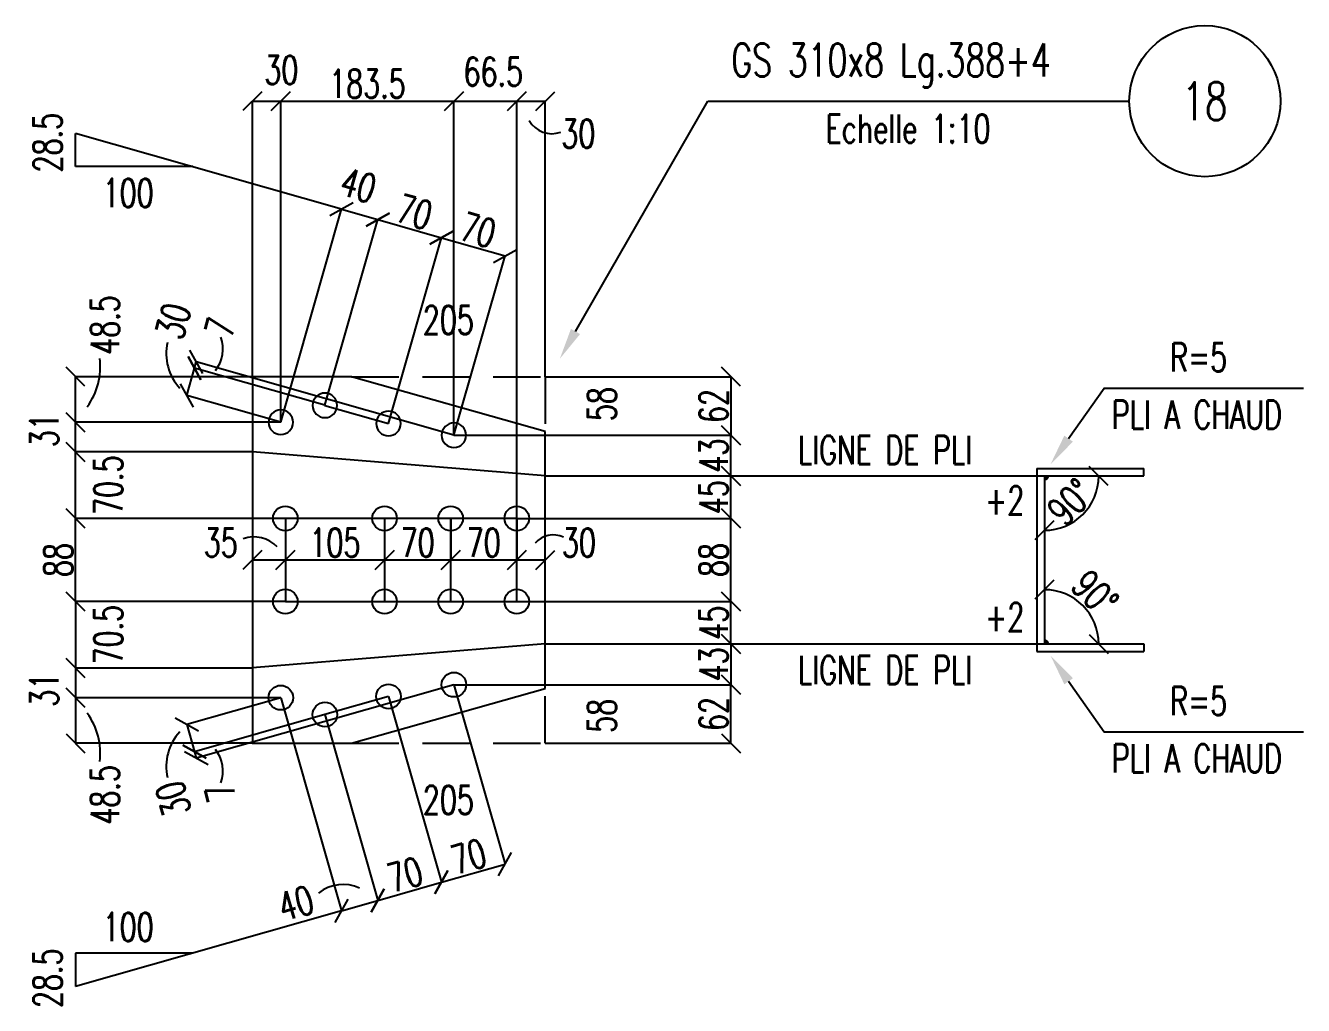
# Model space of a CAD drawing. Header units: feet. Extents: x 261 to 12426, y 75 to 8685.
# Drawn here: x 6274 to 8303, y 1718 to 3274 of the extents above; entities that cross this region are included whole.
import ezdxf
from ezdxf.enums import TextEntityAlignment as Align

# ---------------------------------------------------------------- set-up
doc = ezdxf.new("R2010")
doc.units = ezdxf.units.FT
doc.header["$LTSCALE"] = 150
doc.header["$MEASUREMENT"] = 0
doc.linetypes.add('DASHED', pattern=[0.75, 0.5, -0.25])
doc.layers.get('0').update_dxf_attribs({"linetype": 'CONTINUOUS'})
for name, color, linetype in [('BOLLINI_1', 7, 'CONTINUOUS'), ('FORI', 2, 'CONTINUOUS'), ('LINEE_PIASTRA', 2, 'CONTINUOUS'), ('LINEE_PIASTRE', 2, 'CONTINUOUS'), ('LS', 7, 'CONTINUOUS'), ('PIASTRE', 5, 'CONTINUOUS'), ('PIEGA', 4, 'CONTINUOUS'), ('QT_MPR', 7, 'CONTINUOUS')]:
    doc.layers.add(name, color=color, linetype=linetype)
doc.styles.add('QUOTE', font='ROMANS8.SHX', dxfattribs={"width": 0.7})
doc.styles.add('RQL', font='ROMANS8.SHX', dxfattribs={"width": 0.7})
doc.styles.add('RS', font='ROMANS8.shx', dxfattribs={"width": 0.7})
doc.styles.get("Standard").update_dxf_attribs({"font": 'ROMANS8.SHX', "width": 0.7})
doc.dimstyles.new('TRATTO', dxfattribs={"dimscale": 0, "dimtxt": 45, "dimasz": 30, "dimexe": 0, "dimexo": 0.06, "dimgap": 5, "dimtad": 1, "dimzin": 0, "dimdsep": 46, "dimtxsty": 'RS', "dimblk1": 'OBLIQUE', "dimblk2": 'OBLIQUE', "dimsah": 1, "dimcen": 0.09, "dimclrd": 2, "dimclre": 2, "dimclrt": 7, "dimadec": 0, "dimazin": 0, "dimtfac": 1, "dimtix": 1, "dimtmove": 2, "dimatfit": 3, "dimfxl": 1, "dimtolj": 1, "dimtzin": 0, "dimarcsym": 0})

# ---------------------------------------------------------------- blocks, each defined once
blk = doc.blocks.new('MRKR_98')
blk.add_point((0, 0))
at = {"color": 7, "style": 'QUOTE', "width": 0.5, "flags": 1}
for tag, p in [('TI', (3.7, 6.8)), ('NFORI', (3.7, 5.3)), ('AUX2', (3.7, 4.9)), ('FAM', (3.7, 4.5)), ('AUX1', (3.7, 4.2)), ('COMMESSA', (3.7, 3.8)), ('SPESSORE', (3.7, 2.5)), ('SV', (3.7, 1.8)), ('QUA', (3.7, 1.1)), ('DI_S', (3.7, 6.4)), ('D_S', (3.7, 6)), ('E_S', (3.7, 5.7)), ('MD', (3.7, 3.5)), ('MP', (3.7, 3.2)), ('LARGHEZZA', (3.7, 2.8)), ('NP', (3.7, 2.1)), ('PESO', (3.7, 1.4)), ('LUN', (3.7, 0.8)), ('PROF', (3.7, 0.4)), ('POS', (3.7, 0.1))]:
    blk.add_attdef(tag, p, '', height=0.2, dxfattribs=at)
at = {"color": 7, "flags": 1}
for tag, p in [('LAV1', (5.3, 6.9)), ('LAV2', (5.3, 6.5)), ('LAV3', (5.3, 6.2)), ('LAV4', (5.3, 5.9)), ('LAV5', (5.3, 5.5)), ('LAV6', (5.3, 5.2)), ('LAV7', (5.3, 4.9)), ('LAV8', (5.3, 4.5)), ('LAV9', (5.3, 4.2)), ('LAV10', (5.3, 3.9))]:
    blk.add_attdef(tag, p, '', height=0.2, dxfattribs=at)
blk = doc.blocks.new('16')
blk.add_circle((0, 0), 1)
blk = doc.blocks.new('_OBLIQUE')
at = {"color": 0, "linetype": 'ByBlock'}
blk.add_line((-0.5, -0.5), (0.5, 0.5), dxfattribs=at)
blk = doc.blocks.new('*D112')
at = {"layer": 'LS', "color": 2, "lineweight": -2, "transparency": 16777216}
for p, q in [((6678.8, 2644), (6678.8, 3153.8)), ((6678.8, 3153.8), (6953.7, 3153.8)), ((6953.7, 2623.4), (6953.7, 3153.8))]:
    blk.add_line(p, q, dxfattribs=at)
at = {"layer": 'LS', "color": 2, "lineweight": -2, "transparency": 16777216, "xscale": 30, "yscale": 30, "zscale": 30, "rotation": 180}
blk.add_blockref('_OBLIQUE', (6678.8, 3153.8), dxfattribs=at)
at = {"layer": 'LS', "color": 2, "lineweight": -2, "transparency": 16777216, "xscale": 30, "yscale": 30, "zscale": 30}
blk.add_blockref('_OBLIQUE', (6953.7, 3153.8), dxfattribs=at)
at = {"layer": 'LS', "color": 7, "transparency": 16777216, "insert": (6816.3, 3181.3), "char_height": 45, "attachment_point": 5, "style": 'RS'}
blk.add_mtext('\\A1;183.5', dxfattribs=at)
blk = doc.blocks.new('*D113')
at = {"layer": 'QT_MPR', "color": 2, "lineweight": -2, "transparency": 16777216}
blk.add_arc((7891.3, 2291.9), 86.2, 0, 90, dxfattribs=at)
at = {"layer": 'QT_MPR', "color": 2, "lineweight": -2, "transparency": 16777216, "xscale": 30, "yscale": 30, "zscale": 30}
for p, rotation in [((7891.3, 2378.1), 179.9999999999999), ((7977.5, 2291.9), 270)]:
    blk.add_blockref('_OBLIQUE', p, dxfattribs=dict(at, rotation=rotation))
at = {"layer": 'QT_MPR', "color": 7, "transparency": 16777216, "insert": (7971.7, 2372.3), "char_height": 45, "attachment_point": 5, "rotation": 315, "style": 'RS'}
blk.add_mtext('\\A1;90°', dxfattribs=at)
blk = doc.blocks.new('*D114')
at = {"layer": 'QT_MPR', "color": 2, "lineweight": -2, "transparency": 16777216}
blk.add_arc((7891.3, 2558.6), 86.2, 270, 0, dxfattribs=at)
at = {"layer": 'QT_MPR', "color": 2, "lineweight": -2, "transparency": 16777216, "xscale": 30, "yscale": 30, "zscale": 30}
for p, rotation in [((7977.5, 2558.6), 90), ((7891.3, 2472.5), 180)]:
    blk.add_blockref('_OBLIQUE', p, dxfattribs=dict(at, rotation=rotation))
at = {"layer": 'QT_MPR', "color": 7, "transparency": 16777216, "insert": (7932.8, 2517.2), "char_height": 45, "attachment_point": 5, "rotation": 45, "style": 'RS'}
blk.add_mtext('\\A1;90°', dxfattribs=at)
blk = doc.blocks.new('*D115')
at = {"layer": 'QT_MPR', "color": 2, "lineweight": -2, "transparency": 16777216}
for p, q in [((6686, 2491.3), (6352.9, 2491.3)), ((6352.9, 2359.3), (6352.9, 2491.3)), ((6686, 2359.3), (6352.9, 2359.3))]:
    blk.add_line(p, q, dxfattribs=at)
at = {"layer": 'QT_MPR', "color": 2, "lineweight": -2, "transparency": 16777216, "xscale": 30, "yscale": 30, "zscale": 30}
for p, rotation in [((6352.9, 2491.3), 90), ((6352.9, 2359.3), 270)]:
    blk.add_blockref('_OBLIQUE', p, dxfattribs=dict(at, rotation=rotation))
at = {"layer": 'QT_MPR', "color": 7, "transparency": 16777216, "insert": (6325.4, 2425.3), "char_height": 45, "attachment_point": 5, "rotation": 90, "style": 'RS'}
blk.add_mtext('\\A1;88', dxfattribs=at)
blk = doc.blocks.new('*D116')
at = {"layer": 'QT_MPR', "color": 2, "lineweight": -2, "transparency": 16777216}
for p, q in [((6633.6, 2596.8), (6352.9, 2596.8)), ((6352.9, 2491.3), (6352.9, 2596.8)), ((6686, 2491.3), (6352.9, 2491.3))]:
    blk.add_line(p, q, dxfattribs=at)
at = {"layer": 'QT_MPR', "color": 2, "lineweight": -2, "transparency": 16777216, "xscale": 30, "yscale": 30, "zscale": 30}
for p, rotation in [((6352.9, 2596.8), 90), ((6352.9, 2491.3), 270)]:
    blk.add_blockref('_OBLIQUE', p, dxfattribs=dict(at, rotation=rotation))
at = {"layer": 'QT_MPR', "color": 7, "transparency": 16777216, "insert": (6404.9, 2544), "char_height": 45, "attachment_point": 5, "rotation": 90, "style": 'RS'}
blk.add_mtext('\\A1;70.5', dxfattribs=at)
blk = doc.blocks.new('*D117')
at = {"layer": 'QT_MPR', "color": 2, "lineweight": -2, "transparency": 16777216}
for p, q in [((6678.8, 2643.9), (6352.9, 2643.9)), ((6352.9, 2596.8), (6352.9, 2643.9)), ((6633.6, 2596.8), (6352.9, 2596.8))]:
    blk.add_line(p, q, dxfattribs=at)
at = {"layer": 'QT_MPR', "color": 2, "lineweight": -2, "transparency": 16777216, "xscale": 30, "yscale": 30, "zscale": 30}
for p, rotation in [((6352.9, 2643.9), 90), ((6352.9, 2596.8), 270)]:
    blk.add_blockref('_OBLIQUE', p, dxfattribs=dict(at, rotation=rotation))
at = {"layer": 'QT_MPR', "color": 7, "transparency": 16777216, "insert": (6303.1, 2631.3), "char_height": 45, "attachment_point": 5, "rotation": 90, "style": 'RS'}
blk.add_mtext('\\A1;31', dxfattribs=at)
blk = doc.blocks.new('*D118')
at = {"layer": 'QT_MPR', "color": 2, "lineweight": -2, "transparency": 16777216}
for p, q in [((6633.6, 2716.3), (6352.9, 2716.3)), ((6352.9, 2643.9), (6352.9, 2716.3)), ((6678.8, 2643.9), (6352.9, 2643.9))]:
    blk.add_line(p, q, dxfattribs=at)
at = {"layer": 'QT_MPR', "color": 2, "lineweight": -2, "transparency": 16777216, "xscale": 30, "yscale": 30, "zscale": 30}
for p, rotation in [((6352.9, 2716.3), 90), ((6352.9, 2643.9), 270)]:
    blk.add_blockref('_OBLIQUE', p, dxfattribs=dict(at, rotation=rotation))
at = {"layer": 'QT_MPR', "color": 7, "transparency": 16777216, "insert": (6399.7, 2798.2), "char_height": 45, "attachment_point": 5, "rotation": 90, "style": 'RS'}
blk.add_mtext('\\A1;48.5', dxfattribs=at)
blk = doc.blocks.new('*D119')
at = {"layer": 'QT_MPR', "color": 2, "lineweight": -2, "transparency": 16777216}
for p, q in [((6686, 2359.3), (6352.9, 2359.3)), ((6352.9, 2359.3), (6352.9, 2253.7)), ((6633.6, 2253.7), (6352.9, 2253.7))]:
    blk.add_line(p, q, dxfattribs=at)
at = {"layer": 'QT_MPR', "color": 2, "lineweight": -2, "transparency": 16777216, "xscale": 30, "yscale": 30, "zscale": 30}
for p, rotation in [((6352.9, 2359.3), 90), ((6352.9, 2253.7), 270)]:
    blk.add_blockref('_OBLIQUE', p, dxfattribs=dict(at, rotation=rotation))
at = {"layer": 'QT_MPR', "color": 7, "transparency": 16777216, "insert": (6404.9, 2306.5), "char_height": 45, "attachment_point": 5, "rotation": 90, "style": 'RS'}
blk.add_mtext('\\A1;70.5', dxfattribs=at)
blk = doc.blocks.new('*D120')
at = {"layer": 'QT_MPR', "color": 2, "lineweight": -2, "transparency": 16777216}
for p, q in [((6633.6, 2253.7), (6352.9, 2253.7)), ((6352.9, 2253.7), (6352.9, 2206.6)), ((6678.8, 2206.6), (6352.9, 2206.6))]:
    blk.add_line(p, q, dxfattribs=at)
at = {"layer": 'QT_MPR', "color": 2, "lineweight": -2, "transparency": 16777216, "xscale": 30, "yscale": 30, "zscale": 30}
for p, rotation in [((6352.9, 2253.7), 90), ((6352.9, 2206.6), 270)]:
    blk.add_blockref('_OBLIQUE', p, dxfattribs=dict(at, rotation=rotation))
at = {"layer": 'QT_MPR', "color": 7, "transparency": 16777216, "insert": (6303.1, 2219.2), "char_height": 45, "attachment_point": 5, "rotation": 90, "style": 'RS'}
blk.add_mtext('\\A1;31', dxfattribs=at)
blk = doc.blocks.new('*D121')
at = {"layer": 'QT_MPR', "color": 2, "lineweight": -2, "transparency": 16777216}
for p, q in [((6678.8, 2206.6), (6352.9, 2206.6)), ((6352.9, 2206.6), (6352.9, 2134.3)), ((6633.6, 2134.3), (6352.9, 2134.3))]:
    blk.add_line(p, q, dxfattribs=at)
at = {"layer": 'QT_MPR', "color": 2, "lineweight": -2, "transparency": 16777216, "xscale": 30, "yscale": 30, "zscale": 30}
for p, rotation in [((6352.9, 2206.6), 90), ((6352.9, 2134.3), 270)]:
    blk.add_blockref('_OBLIQUE', p, dxfattribs=dict(at, rotation=rotation))
at = {"layer": 'QT_MPR', "color": 7, "transparency": 16777216, "insert": (6399.7, 2052.3), "char_height": 45, "attachment_point": 5, "rotation": 90, "style": 'RS'}
blk.add_mtext('\\A1;48.5', dxfattribs=at)
blk = doc.blocks.new('*D122')
at = {"layer": 'LS', "color": 2, "lineweight": -2, "transparency": 16777216}
for p, q in [((7053.6, 2359.3), (7393.6, 2359.3)), ((7393.6, 2291.9), (7393.6, 2359.3)), ((7098.8, 2291.9), (7393.6, 2291.9))]:
    blk.add_line(p, q, dxfattribs=at)
at = {"layer": 'LS', "color": 2, "lineweight": -2, "transparency": 16777216, "xscale": 30, "yscale": 30, "zscale": 30}
for p, rotation in [((7393.6, 2359.3), 90), ((7393.6, 2291.9), 270)]:
    blk.add_blockref('_OBLIQUE', p, dxfattribs=dict(at, rotation=rotation))
at = {"layer": 'LS', "color": 7, "transparency": 16777216, "insert": (7366.1, 2325.6), "char_height": 45, "attachment_point": 5, "rotation": 90, "style": 'RS'}
blk.add_mtext('\\A1;45', dxfattribs=at)
blk = doc.blocks.new('*D123')
at = {"layer": 'LS', "color": 2, "lineweight": -2, "transparency": 16777216}
for p, q in [((7053.6, 2491.3), (7393.6, 2491.3)), ((7393.6, 2359.3), (7393.6, 2491.3)), ((7053.6, 2359.3), (7393.6, 2359.3))]:
    blk.add_line(p, q, dxfattribs=at)
at = {"layer": 'LS', "color": 2, "lineweight": -2, "transparency": 16777216, "xscale": 30, "yscale": 30, "zscale": 30}
for p, rotation in [((7393.6, 2491.3), 90), ((7393.6, 2359.3), 270)]:
    blk.add_blockref('_OBLIQUE', p, dxfattribs=dict(at, rotation=rotation))
at = {"layer": 'LS', "color": 7, "transparency": 16777216, "insert": (7366.1, 2425.3), "char_height": 45, "attachment_point": 5, "rotation": 90, "style": 'RS'}
blk.add_mtext('\\A1;88', dxfattribs=at)
blk = doc.blocks.new('*D124')
at = {"layer": 'LS', "color": 2, "lineweight": -2, "transparency": 16777216}
for p, q in [((7098.8, 2558.6), (7393.6, 2558.6)), ((7393.6, 2491.3), (7393.6, 2558.6)), ((7053.6, 2491.3), (7393.6, 2491.3))]:
    blk.add_line(p, q, dxfattribs=at)
at = {"layer": 'LS', "color": 2, "lineweight": -2, "transparency": 16777216, "xscale": 30, "yscale": 30, "zscale": 30}
for p, rotation in [((7393.6, 2558.6), 90), ((7393.6, 2491.3), 270)]:
    blk.add_blockref('_OBLIQUE', p, dxfattribs=dict(at, rotation=rotation))
at = {"layer": 'LS', "color": 7, "transparency": 16777216, "insert": (7366.1, 2525), "char_height": 45, "attachment_point": 5, "rotation": 90, "style": 'RS'}
blk.add_mtext('\\A1;45', dxfattribs=at)
blk = doc.blocks.new('*D125')
at = {"layer": 'LS', "color": 2, "lineweight": -2, "transparency": 16777216}
for p, q in [((6953.8, 2623.3), (7393.6, 2623.3)), ((7393.6, 2558.6), (7393.6, 2623.3)), ((7098.8, 2558.6), (7393.6, 2558.6))]:
    blk.add_line(p, q, dxfattribs=at)
at = {"layer": 'LS', "color": 2, "lineweight": -2, "transparency": 16777216, "xscale": 30, "yscale": 30, "zscale": 30}
for p, rotation in [((7393.6, 2623.3), 90), ((7393.6, 2558.6), 270)]:
    blk.add_blockref('_OBLIQUE', p, dxfattribs=dict(at, rotation=rotation))
at = {"layer": 'LS', "color": 7, "transparency": 16777216, "insert": (7366.1, 2591), "char_height": 45, "attachment_point": 5, "rotation": 90, "style": 'RS'}
blk.add_mtext('\\A1;43', dxfattribs=at)
blk = doc.blocks.new('*D126')
at = {"layer": 'LS', "color": 2, "lineweight": -2, "transparency": 16777216}
for p, q in [((6686.1, 2491.2), (6686.1, 2425.3)), ((6633.7, 2425.3), (6633.7, 2425.3)), ((6633.7, 2425.3), (6686.1, 2425.3))]:
    blk.add_line(p, q, dxfattribs=at)
at = {"layer": 'LS', "color": 2, "lineweight": -2, "transparency": 16777216, "xscale": 30, "yscale": 30, "zscale": 30, "rotation": 180}
blk.add_blockref('_OBLIQUE', (6633.7, 2425.3), dxfattribs=at)
at = {"layer": 'LS', "color": 2, "lineweight": -2, "transparency": 16777216, "xscale": 30, "yscale": 30, "zscale": 30}
blk.add_blockref('_OBLIQUE', (6686.1, 2425.3), dxfattribs=at)
at = {"layer": 'LS', "color": 7, "transparency": 16777216, "insert": (6583.5, 2452.8), "char_height": 45, "attachment_point": 5, "style": 'RS'}
blk.add_mtext('\\A1;35', dxfattribs=at)
blk = doc.blocks.new('*D127')
at = {"layer": 'LS', "color": 2, "lineweight": -2, "transparency": 16777216}
for p, q in [((6686.1, 2491.2), (6686.1, 2425.3)), ((6843.6, 2491.2), (6843.6, 2425.3)), ((6686.1, 2425.3), (6843.6, 2425.3))]:
    blk.add_line(p, q, dxfattribs=at)
at = {"layer": 'LS', "color": 2, "lineweight": -2, "transparency": 16777216, "xscale": 30, "yscale": 30, "zscale": 30, "rotation": 180}
blk.add_blockref('_OBLIQUE', (6686.1, 2425.3), dxfattribs=at)
at = {"layer": 'LS', "color": 2, "lineweight": -2, "transparency": 16777216, "xscale": 30, "yscale": 30, "zscale": 30}
blk.add_blockref('_OBLIQUE', (6843.6, 2425.3), dxfattribs=at)
at = {"layer": 'LS', "color": 7, "transparency": 16777216, "insert": (6764.8, 2452.8), "char_height": 45, "attachment_point": 5, "style": 'RS'}
blk.add_mtext('\\A1;105', dxfattribs=at)
blk = doc.blocks.new('*D128')
at = {"layer": 'LS', "color": 2, "lineweight": -2, "transparency": 16777216}
for p, q in [((6843.6, 2491.2), (6843.6, 2425.3)), ((6948.6, 2491.2), (6948.6, 2425.3)), ((6843.6, 2425.3), (6948.6, 2425.3))]:
    blk.add_line(p, q, dxfattribs=at)
at = {"layer": 'LS', "color": 2, "lineweight": -2, "transparency": 16777216, "xscale": 30, "yscale": 30, "zscale": 30, "rotation": 180}
blk.add_blockref('_OBLIQUE', (6843.6, 2425.3), dxfattribs=at)
at = {"layer": 'LS', "color": 2, "lineweight": -2, "transparency": 16777216, "xscale": 30, "yscale": 30, "zscale": 30}
blk.add_blockref('_OBLIQUE', (6948.6, 2425.3), dxfattribs=at)
at = {"layer": 'LS', "color": 7, "transparency": 16777216, "insert": (6896.1, 2452.8), "char_height": 45, "attachment_point": 5, "style": 'RS'}
blk.add_mtext('\\A1;70', dxfattribs=at)
blk = doc.blocks.new('*D129')
at = {"layer": 'LS', "color": 2, "lineweight": -2, "transparency": 16777216}
for p, q in [((6948.6, 2491.2), (6948.6, 2425.3)), ((7053.6, 2491.2), (7053.6, 2425.3)), ((6948.6, 2425.3), (7053.6, 2425.3))]:
    blk.add_line(p, q, dxfattribs=at)
at = {"layer": 'LS', "color": 2, "lineweight": -2, "transparency": 16777216, "xscale": 30, "yscale": 30, "zscale": 30, "rotation": 180}
blk.add_blockref('_OBLIQUE', (6948.6, 2425.3), dxfattribs=at)
at = {"layer": 'LS', "color": 2, "lineweight": -2, "transparency": 16777216, "xscale": 30, "yscale": 30, "zscale": 30}
blk.add_blockref('_OBLIQUE', (7053.6, 2425.3), dxfattribs=at)
at = {"layer": 'LS', "color": 7, "transparency": 16777216, "insert": (7001.1, 2452.8), "char_height": 45, "attachment_point": 5, "style": 'RS'}
blk.add_mtext('\\A1;70', dxfattribs=at)
blk = doc.blocks.new('*D130')
at = {"layer": 'LS', "color": 2, "lineweight": -2, "transparency": 16777216}
for p, q in [((7053.6, 2491.2), (7053.6, 2425.3)), ((7053.6, 2425.3), (7098.7, 2425.3)), ((7098.7, 2425.3), (7098.7, 2425.3))]:
    blk.add_line(p, q, dxfattribs=at)
at = {"layer": 'LS', "color": 2, "lineweight": -2, "transparency": 16777216, "xscale": 30, "yscale": 30, "zscale": 30, "rotation": 180}
blk.add_blockref('_OBLIQUE', (7053.6, 2425.3), dxfattribs=at)
at = {"layer": 'LS', "color": 2, "lineweight": -2, "transparency": 16777216, "xscale": 30, "yscale": 30, "zscale": 30}
blk.add_blockref('_OBLIQUE', (7098.7, 2425.3), dxfattribs=at)
at = {"layer": 'LS', "color": 7, "transparency": 16777216, "insert": (7152.2, 2452.8), "char_height": 45, "attachment_point": 5, "style": 'RS'}
blk.add_mtext('\\A1;30', dxfattribs=at)
blk = doc.blocks.new('*D131')
at = {"layer": 'LS', "color": 2, "lineweight": -2, "transparency": 16777216}
for p, q in [((6678.9, 2206.5), (6775.2, 1868.4)), ((6748.9, 2179.7), (6832.9, 1884.8)), ((6775.2, 1868.4), (6832.9, 1884.8))]:
    blk.add_line(p, q, dxfattribs=at)
at = {"layer": 'LS', "color": 2, "lineweight": -2, "transparency": 16777216, "xscale": 30, "yscale": 30, "zscale": 30}
for p, rotation in [((6832.9, 1884.8), 15.90952391100002), ((6775.2, 1868.4), 195.909523911)]:
    blk.add_blockref('_OBLIQUE', p, dxfattribs=dict(at, rotation=rotation))
at = {"layer": 'LS', "color": 7, "transparency": 16777216, "insert": (6702.8, 1880.3), "char_height": 45, "attachment_point": 5, "rotation": 15.9095, "style": 'RS'}
blk.add_mtext('\\A1;40', dxfattribs=at)
blk = doc.blocks.new('*D132')
at = {"layer": 'LS', "color": 2, "lineweight": -2, "transparency": 16777216}
for p, q in [((6849.9, 2208.5), (6933.9, 1913.6)), ((6748.9, 2179.7), (6832.9, 1884.8)), ((6832.9, 1884.8), (6933.9, 1913.6))]:
    blk.add_line(p, q, dxfattribs=at)
at = {"layer": 'LS', "color": 2, "lineweight": -2, "transparency": 16777216, "xscale": 30, "yscale": 30, "zscale": 30}
for p, rotation in [((6933.9, 1913.6), 15.90952391100002), ((6832.9, 1884.8), 195.909523911)]:
    blk.add_blockref('_OBLIQUE', p, dxfattribs=dict(at, rotation=rotation))
at = {"layer": 'LS', "color": 7, "transparency": 16777216, "insert": (6875.9, 1925.7), "char_height": 45, "attachment_point": 5, "rotation": 15.9095, "style": 'RS'}
blk.add_mtext('\\A1;70', dxfattribs=at)
blk = doc.blocks.new('*D133')
at = {"layer": 'LS', "color": 2, "lineweight": -2, "transparency": 16777216}
for p, q in [((6953.7, 2227.2), (7034.9, 1942.4)), ((6849.9, 2208.5), (6933.9, 1913.6)), ((6933.9, 1913.6), (7034.9, 1942.4))]:
    blk.add_line(p, q, dxfattribs=at)
at = {"layer": 'LS', "color": 2, "lineweight": -2, "transparency": 16777216, "xscale": 30, "yscale": 30, "zscale": 30}
for p, rotation in [((7034.9, 1942.4), 15.90952391100002), ((6933.9, 1913.6), 195.909523911)]:
    blk.add_blockref('_OBLIQUE', p, dxfattribs=dict(at, rotation=rotation))
at = {"layer": 'LS', "color": 7, "transparency": 16777216, "insert": (6976.9, 1954.4), "char_height": 45, "attachment_point": 5, "rotation": 15.9095, "style": 'RS'}
blk.add_mtext('\\A1;70', dxfattribs=at)
blk = doc.blocks.new('*D134')
at = {"layer": 'LS', "color": 2, "lineweight": -2, "transparency": 16777216}
for p, q in [((6678.8, 2206.6), (6529.5, 2164)), ((6748.8, 2179.7), (6541.8, 2120.7)), ((6529.5, 2164), (6541.8, 2120.7))]:
    blk.add_line(p, q, dxfattribs=at)
at = {"layer": 'LS', "color": 2, "lineweight": -2, "transparency": 16777216, "xscale": 30, "yscale": 30, "zscale": 30}
for p, rotation in [((6529.5, 2164), 105.9095239110001), ((6541.8, 2120.7), 285.9095239110001)]:
    blk.add_blockref('_OBLIQUE', p, dxfattribs=dict(at, rotation=rotation))
at = {"layer": 'LS', "color": 7, "transparency": 16777216, "insert": (6508, 2045.8), "char_height": 45, "attachment_point": 5, "rotation": 105.9095, "style": 'RS'}
blk.add_mtext('\\A1;30', dxfattribs=at)
blk = doc.blocks.new('*D135')
at = {"layer": 'LS', "color": 2, "lineweight": -2, "transparency": 16777216}
for p, q in [((6953.7, 2227.2), (6544.7, 2110.6)), ((6748.8, 2179.7), (6541.8, 2120.7)), ((6541.8, 2120.7), (6544.7, 2110.6))]:
    blk.add_line(p, q, dxfattribs=at)
at = {"layer": 'LS', "color": 2, "lineweight": -2, "transparency": 16777216, "xscale": 30, "yscale": 30, "zscale": 30}
for p, rotation in [((6541.8, 2120.7), 105.9095239110001), ((6544.7, 2110.6), 285.9095239110001)]:
    blk.add_blockref('_OBLIQUE', p, dxfattribs=dict(at, rotation=rotation))
at = {"layer": 'LS', "color": 7, "transparency": 16777216, "insert": (6582.8, 2056.2), "char_height": 45, "attachment_point": 5, "rotation": 105.9095, "style": 'RS'}
blk.add_mtext('\\A1;7', dxfattribs=at)
blk = doc.blocks.new('*D136')
at = {"layer": 'LS', "color": 2, "lineweight": -2, "transparency": 16777216}
for p, q in [((6678.9, 2644), (6775.2, 2982.1)), ((6748.9, 2670.8), (6832.9, 2965.7)), ((6775.2, 2982.1), (6832.9, 2965.7))]:
    blk.add_line(p, q, dxfattribs=at)
at = {"layer": 'LS', "color": 2, "lineweight": -2, "transparency": 16777216, "xscale": 30, "yscale": 30, "zscale": 30}
for p, rotation in [((6775.2, 2982.1), 164.0904760892723), ((6832.9, 2965.7), 344.0904760892722)]:
    blk.add_blockref('_OBLIQUE', p, dxfattribs=dict(at, rotation=rotation))
at = {"layer": 'LS', "color": 7, "transparency": 16777216, "insert": (6801.9, 3020.2), "char_height": 45, "attachment_point": 5, "rotation": 344.0905, "style": 'RS'}
blk.add_mtext('\\A1;40', dxfattribs=at)
blk = doc.blocks.new('*D137')
at = {"layer": 'LS', "color": 2, "lineweight": -2, "transparency": 16777216}
for p, q in [((6849.9, 2642), (6933.9, 2936.9)), ((6933.9, 2936.9), (7034.9, 2908.1)), ((6953.7, 2623.4), (7034.9, 2908.1))]:
    blk.add_line(p, q, dxfattribs=at)
at = {"layer": 'LS', "color": 2, "lineweight": -2, "transparency": 16777216, "xscale": 30, "yscale": 30, "zscale": 30}
for p, rotation in [((6933.9, 2936.9), 164.0904760892723), ((7034.9, 2908.1), 344.0904760892722)]:
    blk.add_blockref('_OBLIQUE', p, dxfattribs=dict(at, rotation=rotation))
at = {"layer": 'LS', "color": 7, "transparency": 16777216, "insert": (6992, 2949), "char_height": 45, "attachment_point": 5, "rotation": 344.0905, "style": 'RS'}
blk.add_mtext('\\A1;70', dxfattribs=at)
blk = doc.blocks.new('*D138')
at = {"layer": 'LS', "color": 2, "lineweight": -2, "transparency": 16777216}
for p, q in [((6748.9, 2670.8), (6832.9, 2965.7)), ((6832.9, 2965.7), (6933.9, 2936.9)), ((6849.9, 2642), (6933.9, 2936.9))]:
    blk.add_line(p, q, dxfattribs=at)
at = {"layer": 'LS', "color": 2, "lineweight": -2, "transparency": 16777216, "xscale": 30, "yscale": 30, "zscale": 30}
for p, rotation in [((6832.9, 2965.7), 164.0904760892723), ((6933.9, 2936.9), 344.0904760892722)]:
    blk.add_blockref('_OBLIQUE', p, dxfattribs=dict(at, rotation=rotation))
at = {"layer": 'LS', "color": 7, "transparency": 16777216, "insert": (6891, 2977.8), "char_height": 45, "attachment_point": 5, "rotation": 344.0905, "style": 'RS'}
blk.add_mtext('\\A1;70', dxfattribs=at)
blk = doc.blocks.new('*D139')
at = {"layer": 'LS', "color": 2, "lineweight": -2, "transparency": 16777216}
for p, q in [((6541.8, 2729.8), (6544.7, 2739.9)), ((6953.7, 2623.3), (6544.7, 2739.9)), ((6748.8, 2670.8), (6541.8, 2729.8))]:
    blk.add_line(p, q, dxfattribs=at)
at = {"layer": 'LS', "color": 2, "lineweight": -2, "transparency": 16777216, "xscale": 30, "yscale": 30, "zscale": 30}
for p, rotation in [((6541.8, 2729.8), 254.0904760891719), ((6544.7, 2739.9), 74.09047608917193)]:
    blk.add_blockref('_OBLIQUE', p, dxfattribs=dict(at, rotation=rotation))
at = {"layer": 'LS', "color": 7, "transparency": 16777216, "insert": (6582.8, 2794.4), "char_height": 45, "attachment_point": 5, "rotation": 74.0905, "style": 'RS'}
blk.add_mtext('\\A1;7', dxfattribs=at)
blk = doc.blocks.new('*D140')
at = {"layer": 'LS', "color": 2, "lineweight": -2, "transparency": 16777216}
for p, q in [((6529.5, 2686.5), (6541.8, 2729.8)), ((6748.8, 2670.8), (6541.8, 2729.8)), ((6678.8, 2643.9), (6529.5, 2686.5))]:
    blk.add_line(p, q, dxfattribs=at)
at = {"layer": 'LS', "color": 2, "lineweight": -2, "transparency": 16777216, "xscale": 30, "yscale": 30, "zscale": 30}
for p, rotation in [((6541.8, 2729.8), 74.09047608917193), ((6529.5, 2686.5), 254.0904760891719)]:
    blk.add_blockref('_OBLIQUE', p, dxfattribs=dict(at, rotation=rotation))
at = {"layer": 'LS', "color": 7, "transparency": 16777216, "insert": (6508, 2804.7), "char_height": 45, "attachment_point": 5, "rotation": 74.0905, "style": 'RS'}
blk.add_mtext('\\A1;30', dxfattribs=at)
blk = doc.blocks.new('*D141')
at = {"layer": 'LS', "color": 2, "lineweight": -2, "transparency": 16777216}
for p, q in [((6633.7, 2716.3), (6633.7, 3153.8)), ((6633.7, 3153.8), (6678.8, 3153.8)), ((6678.8, 2644), (6678.8, 3153.8))]:
    blk.add_line(p, q, dxfattribs=at)
at = {"layer": 'LS', "color": 2, "lineweight": -2, "transparency": 16777216, "xscale": 30, "yscale": 30, "zscale": 30, "rotation": 180}
blk.add_blockref('_OBLIQUE', (6633.7, 3153.8), dxfattribs=at)
at = {"layer": 'LS', "color": 2, "lineweight": -2, "transparency": 16777216, "xscale": 30, "yscale": 30, "zscale": 30}
blk.add_blockref('_OBLIQUE', (6678.8, 3153.8), dxfattribs=at)
at = {"layer": 'LS', "color": 7, "transparency": 16777216, "insert": (6679.7, 3203.3), "char_height": 45, "attachment_point": 5, "style": 'RS'}
blk.add_mtext('\\A1;30', dxfattribs=at)
blk = doc.blocks.new('*D142')
at = {"layer": 'LS', "color": 2, "lineweight": -2, "transparency": 16777216}
for p, q in [((6953.7, 2623.4), (6953.7, 3153.8)), ((6953.7, 3153.8), (7053.6, 3153.8)), ((7053.6, 2491.3), (7053.6, 3153.8))]:
    blk.add_line(p, q, dxfattribs=at)
at = {"layer": 'LS', "color": 2, "lineweight": -2, "transparency": 16777216, "xscale": 30, "yscale": 30, "zscale": 30, "rotation": 180}
blk.add_blockref('_OBLIQUE', (6953.7, 3153.8), dxfattribs=at)
at = {"layer": 'LS', "color": 2, "lineweight": -2, "transparency": 16777216, "xscale": 30, "yscale": 30, "zscale": 30}
blk.add_blockref('_OBLIQUE', (7053.6, 3153.8), dxfattribs=at)
at = {"layer": 'LS', "color": 7, "transparency": 16777216, "insert": (7016.3, 3200.4), "char_height": 45, "attachment_point": 5, "style": 'RS'}
blk.add_mtext('\\A1;66.5', dxfattribs=at)
blk = doc.blocks.new('*D143')
at = {"layer": 'LS', "color": 2, "lineweight": -2, "transparency": 16777216}
for p, q in [((7053.6, 2491.3), (7053.6, 3153.8)), ((7053.6, 3153.8), (7098.7, 3153.8)), ((7098.7, 2716.3), (7098.7, 3153.8))]:
    blk.add_line(p, q, dxfattribs=at)
at = {"layer": 'LS', "color": 2, "lineweight": -2, "transparency": 16777216, "xscale": 30, "yscale": 30, "zscale": 30, "rotation": 180}
blk.add_blockref('_OBLIQUE', (7053.6, 3153.8), dxfattribs=at)
at = {"layer": 'LS', "color": 2, "lineweight": -2, "transparency": 16777216, "xscale": 30, "yscale": 30, "zscale": 30}
blk.add_blockref('_OBLIQUE', (7098.7, 3153.8), dxfattribs=at)
at = {"layer": 'LS', "color": 7, "transparency": 16777216, "insert": (7151.2, 3102), "char_height": 45, "attachment_point": 5, "style": 'RS'}
blk.add_mtext('\\A1;30', dxfattribs=at)
blk = doc.blocks.new('*D207')
at = {"layer": 'LS', "color": 2, "lineweight": -2, "transparency": 16777216}
for p, q in [((7098.8, 2291.9), (7393.6, 2291.9)), ((7393.6, 2291.9), (7393.6, 2227.2)), ((6953.8, 2227.2), (7393.6, 2227.2))]:
    blk.add_line(p, q, dxfattribs=at)
at = {"layer": 'LS', "color": 2, "lineweight": -2, "transparency": 16777216, "xscale": 30, "yscale": 30, "zscale": 30}
for p, rotation in [((7393.6, 2291.9), 90), ((7393.6, 2227.2), 270)]:
    blk.add_blockref('_OBLIQUE', p, dxfattribs=dict(at, rotation=rotation))
at = {"layer": 'LS', "color": 7, "transparency": 16777216, "insert": (7366.1, 2259.6), "char_height": 45, "attachment_point": 5, "rotation": 90, "style": 'RS'}
blk.add_mtext('\\A1;43', dxfattribs=at)
blk = doc.blocks.new('*D208')
at = {"layer": 'LS', "color": 2, "lineweight": -2, "transparency": 16777216}
for p, q in [((7098.8, 2716.3), (7393.6, 2716.3)), ((7393.6, 2716.3), (7393.6, 2623.3)), ((6953.8, 2623.3), (7393.6, 2623.3))]:
    blk.add_line(p, q, dxfattribs=at)
at = {"layer": 'LS', "color": 2, "lineweight": -2, "transparency": 16777216, "xscale": 30, "yscale": 30, "zscale": 30}
for p, rotation in [((7393.6, 2716.3), 90), ((7393.6, 2623.3), 270)]:
    blk.add_blockref('_OBLIQUE', p, dxfattribs=dict(at, rotation=rotation))
at = {"layer": 'LS', "color": 7, "transparency": 16777216, "insert": (7366.1, 2669.8), "char_height": 45, "attachment_point": 5, "rotation": 90, "style": 'RS'}
blk.add_mtext('\\A1;62', dxfattribs=at)
blk = doc.blocks.new('*D209')
at = {"layer": 'LS', "color": 2, "lineweight": -2, "transparency": 16777216}
for p, q in [((6953.8, 2227.2), (7393.6, 2227.2)), ((7393.6, 2134.3), (7393.6, 2227.2)), ((7098.8, 2134.3), (7393.6, 2134.3))]:
    blk.add_line(p, q, dxfattribs=at)
at = {"layer": 'LS', "color": 2, "lineweight": -2, "transparency": 16777216, "xscale": 30, "yscale": 30, "zscale": 30}
for p, rotation in [((7393.6, 2227.2), 90), ((7393.6, 2134.3), 270)]:
    blk.add_blockref('_OBLIQUE', p, dxfattribs=dict(at, rotation=rotation))
at = {"layer": 'LS', "color": 7, "transparency": 16777216, "insert": (7366.1, 2180.7), "char_height": 45, "attachment_point": 5, "rotation": 90, "style": 'RS'}
blk.add_mtext('\\A1;62', dxfattribs=at)
blk = doc.blocks.new('xxx')
blk.add_circle((0, 0), 8)
at = {"color": 3, "style": 'RQL', "width": 0.7}
blk.add_attdef('POS', text='', height=4, dxfattribs=at).set_placement((0, 0), align=Align.MIDDLE)
at = {"style": 'RQL', "width": 0.7, "flags": 1}
for tag, p in [('POS1', (-0.39, -5.42)), ('TIPO', (-0.39, -8.66))]:
    blk.add_attdef(tag, p, '', height=2, dxfattribs=at)

msp = doc.modelspace()

# ---------------------------------------------------------------- linework, layer by layer
at = {"color": 2, "linetype": 'DASHED'}
for p, q in [((6791.199, 2716.262), (7098.699, 2716.262)), ((7098.699, 2716.262), (7098.699, 2629.262)), ((7098.699, 2134.262), (7098.699, 2221.262)), ((6791.199, 2134.262), (7098.699, 2134.262))]:
    msp.add_line(p, q, dxfattribs=at)
at = {"layer": 'LINEE_PIASTRA'}
for p, q in [((7098.699, 2629.262), (6791.199, 2716.262)), ((7879.303, 2570.645), (7879.303, 2279.879)), ((7879.303, 2570.645), (8049.303, 2570.645)), ((7891.303, 2558.645), (7891.303, 2291.879)), ((7891.303, 2558.645), (8049.303, 2558.645)), ((8049.303, 2558.645), (8049.303, 2570.645)), ((7879.303, 2279.879), (8049.303, 2279.879)), ((7891.303, 2291.879), (8049.303, 2291.879)), ((8049.303, 2291.879), (8049.303, 2279.879)), ((6791.199, 2134.262), (7098.699, 2221.262))]:
    msp.add_line(p, q, dxfattribs=at)
at = {"layer": 'LINEE_PIASTRE'}
for p, q in [((6791.199, 2716.262), (6633.699, 2716.262)), ((6633.699, 2716.262), (6633.699, 2134.262)), ((7098.699, 2221.262), (7098.699, 2629.262)), ((6633.699, 2134.262), (6791.199, 2134.262))]:
    msp.add_line(p, q, dxfattribs=at)
at = {"layer": 'LS', "color": 6}
for p, q in [((7356.831, 3153.811), (8023.547, 3153.811)), ((6775.247, 2982.15), (6352.931, 3102.525)), ((6352.931, 3049.784), (6352.931, 3102.525)), ((6539.04, 3049.784), (6352.931, 3049.784)), ((7098.699, 2558.645), (7891.303, 2558.645)), ((6686.056, 2491.262), (6686.056, 2359.262)), ((6843.556, 2491.262), (6843.556, 2359.262)), ((6948.556, 2491.262), (6948.556, 2359.262)), ((7053.556, 2359.262), (7053.556, 2491.262)), ((7098.699, 2291.879), (7891.303, 2291.879)), ((6775.247, 1868.374), (6352.931, 1747.998)), ((6539.04, 1800.74), (6352.931, 1800.74)), ((6352.931, 1800.74), (6352.931, 1747.998))]:
    msp.add_line(p, q, dxfattribs=at)
at = {"layer": 'LS', "color": 2}
for p, q in [((6748.879, 2670.76), (6849.857, 2641.977)), ((7053.556, 2491.262), (6686.056, 2491.262)), ((6686.056, 2359.262), (7053.556, 2359.262)), ((6849.857, 2208.546), (6748.879, 2179.764))]:
    msp.add_line(p, q, dxfattribs=at)
at = {"layer": 'LS', "color": 6}
for points in [[(7146.798, 2788.055), (7356.831, 3153.811)], [(7929.815, 2617.89), (7986.476, 2698.175), (8302.654, 2698.175)], [(7929.815, 2232.633), (7986.476, 2152.348), (8302.654, 2152.348)]]:
    msp.add_lwpolyline(points, dxfattribs=at)
at = {"layer": 'LS', "color": 6, "const_width": 7.25}
for points in [[(7895.178, 2558.645, -0.41421356), (7891.303, 2554.77, -0.41421356)], [(7895.178, 2291.879, 0.41421356), (7891.303, 2295.754, 0.41421356)]]:
    msp.add_lwpolyline(points, format="xyb", dxfattribs=at)
at = {"layer": 'LS', "color": 6}
for centre, radius, start, end in [((7109.01, 3142.68), 40.618, 208.898461, 290.632594), ((6577.591, 2753.004), 80.604, 167.271864, 222.944205), ((6532.533, 2760.264), 54.422, 321.38277, 20.014986), ((6284.056, 2732.338), 108.15, 323.922584, 6.875275), ((6636.742, 2411.932), 49.909, 43.188584, 110.565343), ((7111.809, 2426.372), 38.675, 65.959386, 138.885441), ((6284.056, 2118.186), 108.15, 353.124725, 36.077416), ((6577.591, 2097.52), 80.604, 137.055795, 192.728136), ((6532.533, 2090.26), 54.422, 339.985014, 38.61723), ((6777.413, 1848.731), 61.268, 64.334015, 129.134641)]:
    msp.add_arc(centre, radius, start, end, dxfattribs=at)
for points in [[(7154.025, 2783.905), (7121.899, 2744.696), (7139.571, 2792.205)], [(7936.624, 2613.085), (7900.985, 2577.039), (7923.007, 2622.696)], [(7923.007, 2227.828), (7900.985, 2273.484), (7936.624, 2237.438)]]:
    msp.add_solid(points, dxfattribs=at)
at = {"layer": 'PIEGA', "color": 2}
for p, q in [((7098.699, 2558.645), (6633.699, 2596.775)), ((7098.699, 2291.879), (6633.699, 2253.749))]:
    msp.add_line(p, q, dxfattribs=at)

# ---------------------------------------------------------------- block references
at = {"layer": 'BOLLINI_1', "xscale": 14.99850000000172, "yscale": 14.99850000000172, "zscale": 14.99850000000172}
msp.add_blockref('xxx', (8146.119, 3153.811), dxfattribs=at).add_auto_attribs({'POS': '18'})
at = {"layer": 'FORI', "yscale": 19.5, "zscale": 19.5}
for p, xscale, rotation in [((6748.879, 2670.76), -19.50000000000001, 179.0240372394481), ((6678.842, 2643.931), -19.50000000000001, 179.0240372394481), ((6849.857, 2641.977), -19.50000000000001, 179.0240372394481), ((6953.714, 2623.293), -19.50000000000001, 179.0240372394481), ((6686.056, 2491.262), 19.5, 261.724107177), ((6843.556, 2491.262), 19.5, 261.724107177), ((6948.556, 2491.262), 19.5, 261.724107177), ((7053.556, 2491.262), 19.5, 261.724107177), ((6686.056, 2359.262), 19.5, 261.724107177), ((6843.556, 2359.262), 19.5, 261.724107177), ((6948.556, 2359.262), 19.5, 261.724107177), ((7053.556, 2359.262), 19.5, 261.724107177), ((6953.714, 2227.231), 19.5, 0.975962768702245), ((6678.842, 2206.593), 19.5, 0.975962768702245), ((6849.857, 2208.546), 19.5, 0.975962768702245), ((6748.879, 2179.764), 19.5, 0.975962768702245)]:
    msp.add_blockref('16', p, dxfattribs=dict(at, xscale=xscale, rotation=rotation))
at = {"layer": 'PIASTRE'}
ref = msp.add_blockref('MRKR_98', (6633.699, 2134.262), dxfattribs=dict(at, xscale=1.5, yscale=1.5, zscale=1.5))
ref.add_attrib('PROF', 'GS 310x8 Lg.388+4', (7394.271, 3192.799), dxfattribs={"layer": '0', "color": 2, "height": 52.5, "style": 'QUOTE', "width": 0.7})

# ---------------------------------------------------------------- texts
at = {"layer": 'LS', "color": 7, "style": 'RS', "width": 0.7}
for p in [(6331.036, 3040.625), (6331.036, 1713.899)]:
    msp.add_text('28.5', height=45, rotation=90, dxfattribs=at).set_placement(p)
for s, p in [('Echelle 1:10', (7543.916, 3087.492)), ('100', (6395.921, 2985.441)), ('R=5', (8091.093, 2724.71)), ('PLI A CHAUD', (7998.504, 2633.529)), ('LIGNE DE PLI ', (7500.001, 2577.42)), ('+2', (7797.274, 2497.38)), ('+2', (7797.274, 2312.142)), ('LIGNE DE PLI ', (7500.001, 2227.823)), ('R=5', (8091.093, 2178.884)), ('PLI A CHAUD', (7998.504, 2087.702)), ('100', (6395.921, 1820.083))]:
    msp.add_text(s, height=45, dxfattribs=at).set_placement(p)
at = {"layer": 'LS', "color": 2, "style": 'RS', "width": 0.7}
for p in [(6944.949, 2806.262), (6944.949, 2044.262)]:
    msp.add_text('205', height=45, dxfattribs=at).set_placement(p, align=Align.MIDDLE)
for p in [(7188.699, 2672.762), (7188.699, 2177.762)]:
    msp.add_text('58', height=45, rotation=90, dxfattribs=at).set_placement(p, align=Align.MIDDLE)

# ---------------------------------------------------------------- dimensions: what is measured, and where the dimension line sits
at = {"layer": 'LS', "color": 6}
for base, p1, p2, text, picture, middle in [((6678.842, 3153.811), (6633.699, 2716.262), (6678.842, 2643.931), '30', '*D141', (6679.694, 3203.321)), ((7053.556, 3153.811), (6953.714, 2623.293), (7053.556, 2491.262), '66.5', '*D142', (7016.339, 3200.37)), ((7098.699, 3153.811), (7053.556, 2491.262), (7098.699, 2716.262), '30', '*D143', (7151.194, 3102.022)), ((6686.056, 2425.262), (6633.699, 2425.262), (6686.056, 2491.262), '35', '*D126', (6583.52, 2452.762)), ((7098.699, 2425.262), (7053.556, 2491.262), (7098.699, 2425.262), '30', '*D130', (7152.208, 2452.762))]:
    dim = msp.add_linear_dim(base=base, p1=p1, p2=p2, text=text, dimstyle='TRATTO', override={"dimscale": 1}, dxfattribs=at)
    dim.commit()
    dim.dimension.update_dxf_attribs({"geometry": picture, "text_midpoint": middle, "dimtype": 160})
for base, p1, p2, text, picture, middle in [((6953.714, 3153.811), (6678.842, 2643.931), (6953.714, 2623.293), '183.5', '*D112', (6816.278, 3181.311)), ((6843.556, 2425.262), (6686.056, 2491.262), (6843.556, 2491.262), '105', '*D127', (6764.806, 2452.762)), ((6948.556, 2425.262), (6843.556, 2491.262), (6948.556, 2491.262), '70', '*D128', (6896.056, 2452.762)), ((7053.556, 2425.262), (6948.556, 2491.262), (7053.556, 2491.262), '70', '*D129', (7001.056, 2452.762))]:
    dim = msp.add_linear_dim(base=base, p1=p1, p2=p2, text=text, dimstyle='TRATTO', override={"dimscale": 1}, dxfattribs=at)
    dim.commit()
    dim.dimension.update_dxf_attribs({"geometry": picture, "text_midpoint": middle})
for base, p1, p2, angle, text, picture, middle in [((6832.949, 2965.702), (6678.842, 2643.931), (6748.879, 2670.76), 344.090476, '40', '*D136', (6801.865, 3020.176)), ((6541.805, 2729.784), (6678.842, 2643.931), (6748.879, 2670.76), 74.090476, '30', '*D140', (6508.013, 2804.692)), ((6544.683, 2739.882), (6748.879, 2670.76), (6953.714, 2623.293), 74.090476, '7', '*D139', (6582.834, 2794.36)), ((6544.683, 2110.642), (6748.879, 2179.764), (6953.714, 2227.231), 285.909524, '7', '*D135', (6582.834, 2056.164)), ((6541.805, 2120.74), (6678.842, 2206.593), (6748.879, 2179.764), 285.909524, '30', '*D134', (6508.013, 2045.832)), ((6832.949, 1884.821), (6678.842, 2206.593), (6748.879, 2179.764), 15.909524, '40', '*D131', (6702.822, 1880.313))]:
    dim = msp.add_linear_dim(base=base, p1=p1, p2=p2, angle=angle, text=text, dimstyle='TRATTO', override={"dimscale": 1}, dxfattribs=at)
    dim.commit()
    dim.dimension.update_dxf_attribs({"geometry": picture, "text_midpoint": middle, "dimtype": 160})
for base, p1, p2, angle, text, picture, middle in [((6933.927, 2936.92), (6748.879, 2670.76), (6849.857, 2641.977), 344.090476, '70', '*D138', (6890.976, 2977.758)), ((7034.905, 2908.137), (6849.857, 2641.977), (6953.714, 2623.293), 344.090476, '70', '*D137', (6991.954, 2948.975)), ((7393.613, 2623.293), (7098.699, 2716.262), (6953.714, 2623.293), 270, '62', '*D208', (7366.113, 2669.777)), ((7393.613, 2623.293), (7098.699, 2558.645), (6953.714, 2623.293), 90, '43', '*D125', (7366.113, 2590.969)), ((7393.613, 2558.645), (7053.556, 2491.262), (7098.699, 2558.645), 90, '45', '*D124', (7366.113, 2524.953)), ((7393.613, 2491.262), (7053.556, 2359.262), (7053.556, 2491.262), 90, '88', '*D123', (7366.113, 2425.262)), ((7393.613, 2359.262), (7098.699, 2291.879), (7053.556, 2359.262), 90, '45', '*D122', (7366.113, 2325.57)), ((7393.613, 2227.231), (7098.699, 2291.879), (6953.714, 2227.231), 270, '43', '*D207', (7366.113, 2259.555)), ((7393.613, 2227.231), (7098.699, 2134.262), (6953.714, 2227.231), 90, '62', '*D209', (7366.113, 2180.746)), ((7034.905, 1942.386), (6849.857, 2208.546), (6953.714, 2227.231), 15.909524, '70', '*D133', (6976.878, 1954.442)), ((6933.927, 1913.604), (6748.879, 2179.764), (6849.857, 2208.546), 15.909524, '70', '*D132', (6875.9, 1925.659))]:
    dim = msp.add_linear_dim(base=base, p1=p1, p2=p2, angle=angle, text=text, dimstyle='TRATTO', override={"dimscale": 1}, dxfattribs=at)
    dim.commit()
    dim.dimension.update_dxf_attribs({"geometry": picture, "text_midpoint": middle})
at = {"layer": 'QT_MPR'}
for base, p1, p2, angle, text, picture, middle in [((6352.931, 2716.262), (6678.842, 2643.931), (6633.699, 2716.262), 90, '48.5', '*D118', (6399.699, 2798.177)), ((6352.931, 2643.931), (6633.699, 2596.775), (6678.842, 2643.931), 90, '31', '*D117', (6303.072, 2631.286)), ((6352.931, 2596.775), (6686.056, 2491.262), (6633.699, 2596.775), 90, '70.5', '*D116', (6404.942, 2544.018)), ((6352.931, 2253.749), (6686.056, 2359.262), (6633.699, 2253.749), 270, '70.5', '*D119', (6404.942, 2306.505)), ((6352.931, 2206.593), (6633.699, 2253.749), (6678.842, 2206.593), 270, '31', '*D120', (6303.072, 2219.238)), ((6352.931, 2134.262), (6678.842, 2206.593), (6633.699, 2134.262), 270, '48.5', '*D121', (6399.699, 2052.347))]:
    dim = msp.add_linear_dim(base=base, p1=p1, p2=p2, angle=angle, text=text, dimstyle='TRATTO', override={"dimscale": 1}, dxfattribs=at)
    dim.commit()
    dim.dimension.update_dxf_attribs({"geometry": picture, "text_midpoint": middle, "dimtype": 160})
for base, line1, line2, picture, middle in [((7934.392, 2484.012), ((7891.303, 2558.645), (8049.303, 2558.645)), ((7891.303, 2291.879), (7891.303, 2558.645)), '*D114', (7932.795, 2517.153)), ((7965.936, 2334.968), ((7891.303, 2291.879), (8049.303, 2291.879)), ((7891.303, 2558.645), (7891.303, 2291.879)), '*D113', (7971.686, 2372.262))]:
    dim = msp.add_angular_dim_2l(base=base, line1=line1, line2=line2, dimstyle='TRATTO', override={"dimscale": 1}, dxfattribs=at)
    dim.commit()
    dim.dimension.update_dxf_attribs({"geometry": picture, "text_midpoint": middle})
dim = msp.add_linear_dim(base=(6352.931, 2491.262), p1=(6686.056, 2359.262), p2=(6686.056, 2491.262), angle=90, text='88', dimstyle='TRATTO', override={"dimscale": 1}, dxfattribs=at)
dim.commit()
dim.dimension.update_dxf_attribs({"geometry": '*D115', "text_midpoint": (6325.431, 2425.262)})

doc.saveas('drawing.dxf')
